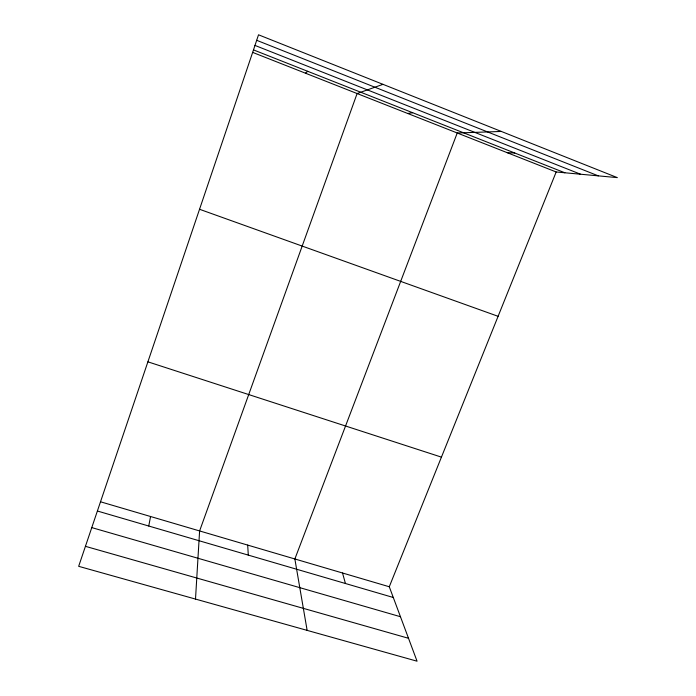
<?xml version="1.0" encoding="UTF-8"?>
<svg xmlns="http://www.w3.org/2000/svg" width="696" height="696" viewBox="0 0 696 696"><rect width="100%" height="100%" fill="white"/><g stroke="black" fill="none" stroke-linecap="round" stroke-linejoin="round"><path stroke-width="1.04" d="M195.506 599.073L199.604 530.944L357.109 93.542L382.974 84.338M148.744 526.019L150.571 516.519M252.657 52.391L258.52 34.8L617.335 177.619L556.174 171.973L252.657 52.391L78.665 566.318L417.061 661.2L389.281 586.754L556.174 171.973M305.44 73.184L307.71 71.305M407.699 113.474L412.685 112.726M501.329 131.448L457.237 132.997L294.86 558.975L307.136 630.376M507.227 152.694L514.744 152.998M85.451 546.334L408.517 638.293M91.811 527.612L400.461 616.717M97.44 511.029L393.292 597.49M100.581 501.807L389.281 586.754M147.944 361.85L441.438 457.133M199.561 209.287L498.101 316.315M254.98 45.423L580.577 174.226M253.483 49.903L564.882 172.782M256.685 40.307L598.334 175.87M342.528 572.999L345.442 583.509M247.689 545.098L248.298 555.121"/></g></svg>
